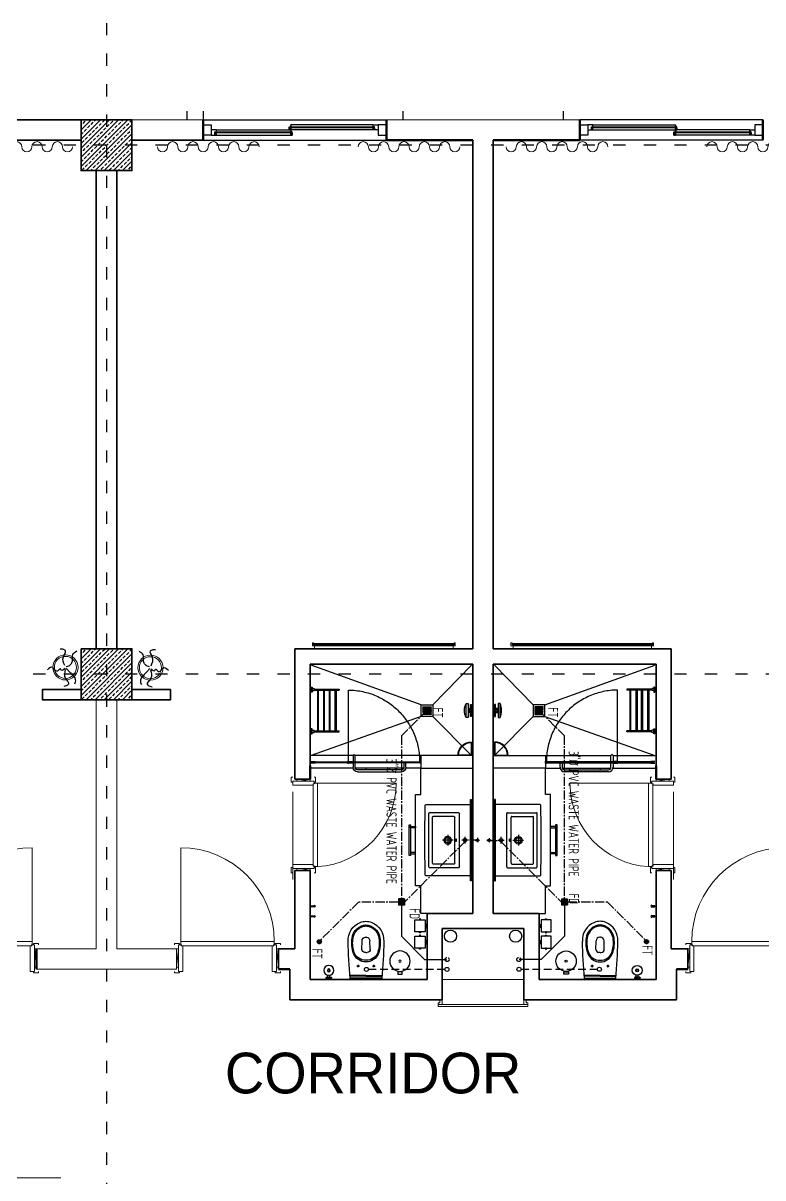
# Model space of a CAD drawing. Header units: millimetres. Extents: x 626118 to 667468, y 4481694 to 4492717.
# Drawn here: x 655241 to 655968, y 4490944 to 4492079 of the extents above; entities that cross this region are included whole.
import ezdxf

# ---------------------------------------------------------------- set-up
doc = ezdxf.new("R2010")
doc.units = ezdxf.units.MM
for name, pattern in [('ACAD_ISO03W100', [30, 12, -18]), ('CENTER2', [1.125, 0.75, -0.125, 0.125, -0.125]), ('DUZ', [500, 500]), ('HIDDEN', [0.375, 0.25, -0.125]), ('HIDDEN2', [0.1875, 0.125, -0.0625])]:
    doc.linetypes.add(name, pattern=pattern)
doc.layers.get('0').update_dxf_attribs({"color": 1, "linetype": 'DUZ'})
for name, color, linetype in [('0 MC MAHAL', 94, 'Continuous'), ('a_cam', 161, 'Continuous'), ('a_gorunus', 233, 'Continuous'), ('a_mobilya', 1, 'Continuous'), ('a_mobilya_tarama', 253, 'Continuous'), ('a_seramik', 241, 'Continuous'), ('a_seramik_tarama', 85, 'Continuous'), ('a_vitrifiye', 195, 'Continuous'), ('AGAC', 116, 'Continuous'), ('banyo_tar', 143, 'Continuous'), ('DR-SOIL PIPE', 6, 'HIDDEN'), ('DR-TEXT', 3, 'Continuous'), ('DR-WASTE PIPE', 5, 'CENTER2'), ('KOLTAR_F', 145, 'Continuous'), ('PEN', 161, 'Continuous'), ('PLUM FIT', 7, 'Continuous'), ('söve', 26, 'DUZ'), ('TESİSAT', 57, 'Continuous')]:
    doc.layers.add(name, color=color, linetype=linetype)
for name, color, linetype, lineweight in [('cam', 143, 'Continuous', 20), ('DUV', 220, 'Continuous', 50), ('DUVAR', 7, 'Continuous', 35), ('FE_MOBTEF.2', 33, 'Continuous', 18), ('FE_PERDE', 205, 'Continuous', 15), ('gor25', 142, 'Continuous', 25), ('iç duvar', 7, 'Continuous', 50), ('KAPEN', 151, 'Continuous', 9), ('KOLON_F', 3, 'Continuous', 35), ('sabt_tef', 181, 'Continuous', 30)]:
    doc.layers.add(name, color=color, linetype=linetype, lineweight=lineweight)
doc.styles.add('din.shx', font='din.shx', dxfattribs={"width": 0.7})

# ---------------------------------------------------------------- blocks, each defined once
blk = doc.blocks.new('K210')
for p, q in [((0.04, 0.985), (0.04, 0.032)), ((0.04, 0.032), (0.047, 0.032)), ((0.047, 0.032), (0.047, 0.022)), ((0.047, 0.022), (0.953, 0.022)), ((0.953, 0.032), (0.96, 0.032)), ((0.953, 0.022), (0.953, 0.032)), ((0.96, 0.032), (0.96, 0.065))]:
    blk.add_line(p, q)
for points in [[(-0.02, 0.03), (-0.02, 0.045), (0.03, 0.045), (0.03, 0.03)], [(0.04, 0.065), (0.96, 0.065)], [(1.02, 0.03), (1.02, 0.045), (0.97, 0.045), (0.97, 0.03)], [(0.02, -0.19), (0, -0.19), (0.02, -0.01), (0, -0.01)], [(0.98, -0.19), (1, -0.19), (0.98, -0.01), (1, -0.01)], [(-0.02, -0.23), (-0.02, -0.245), (0.03, -0.245), (0.03, -0.23)], [(1.02, -0.23), (1.02, -0.245), (0.97, -0.245), (0.97, -0.23)]]:
    blk.add_lwpolyline(points)
for points in [[(0.02, 0.03), (0.045, 0.03), (0.045, 0.02), (0.06, 0.02), (0.06, -0.23), (0.02, -0.23)], [(0.98, 0.03), (0.955, 0.03), (0.955, 0.02), (0.94, 0.02), (0.94, -0.23), (0.98, -0.23)]]:
    blk.add_lwpolyline(points, close=True)
blk.add_arc((0.04, 0.065), 0.92, 0, 90)
blk = doc.blocks.new('GEN_BLOCK00601')
at = {"linetype": 'Continuous', "ltscale": 50}
for centre, start, end in [((50, 50), 0, 180), ((150, 50), 180, 0), ((250, 50), 0, 180), ((350, 50), 180, 0), ((450, 50), 0, 180), ((550, 50), 180, 0), ((650, 50), 0, 180), ((750, 50), 180, 0), ((850, 50), 0, 180), ((950, 50), 180, 0)]:
    blk.add_arc(centre, 50, start, end, dxfattribs=at)
for tag in ['FLOOR', 'Sfb']:
    blk.add_attdef(tag, (0, 0), '', height=1)
blk = doc.blocks.new('new block')
at = {"layer": 'KAPEN'}
for p, q in [((105202.053, 48261.86), (105202.02, 48261.86)), ((105202.053, 48261.853), (105202.053, 48261.86)), ((105202.063, 48261.853), (105202.053, 48261.853)), ((105202.063, 48261.047), (105202.063, 48261.853)), ((105201.25, 48261.04), (105202.053, 48261.04)), ((105202.053, 48261.047), (105202.063, 48261.047)), ((105202.053, 48261.04), (105202.053, 48261.047))]:
    blk.add_line(p, q, dxfattribs=at)
for points in [[(105202.055, 48261.92), (105202.04, 48261.92), (105202.04, 48261.87), (105202.055, 48261.87)], [(105202.265, 48261.92), (105202.28, 48261.92), (105202.28, 48261.87), (105202.265, 48261.87)], [(105202.02, 48261.04), (105202.02, 48261.86)], [(105202.225, 48261.88), (105202.225, 48261.9), (105202.095, 48261.88), (105202.095, 48261.9)], [(105202.055, 48260.98), (105202.04, 48260.98), (105202.04, 48261.03), (105202.055, 48261.03)], [(105202.225, 48261.02), (105202.225, 48261), (105202.095, 48261.02), (105202.095, 48261)], [(105202.265, 48260.98), (105202.28, 48260.98), (105202.28, 48261.03), (105202.265, 48261.03)]]:
    blk.add_lwpolyline(points, dxfattribs=at)
for points in [[(105202.055, 48261.88), (105202.055, 48261.855), (105202.065, 48261.855), (105202.065, 48261.84), (105202.265, 48261.84), (105202.265, 48261.88)], [(105202.055, 48261.02), (105202.055, 48261.045), (105202.065, 48261.045), (105202.065, 48261.06), (105202.265, 48261.06), (105202.265, 48261.02)]]:
    blk.add_lwpolyline(points, close=True, dxfattribs=at)
blk.add_arc((105202.071, 48261.04), 0.822, 93.6023, 180, dxfattribs=at)
blk = doc.blocks.new('rgtkjıtdkfgölv')
at = {"layer": 'FE_MOBTEF.2'}
for p, q in [((104445.908, 48877.932), (104445.888, 48877.932)), ((104445.888, 48877.932), (104445.888, 48877.902)), ((104445.888, 48877.902), (104445.898, 48877.902)), ((104445.898, 48877.914), (104445.898, 48877.922)), ((104445.898, 48877.922), (104447.278, 48877.922)), ((104445.898, 48877.922), (104445.908, 48877.922)), ((104445.898, 48877.902), (104445.898, 48877.922)), ((104445.898, 48877.908), (104445.898, 48877.914)), ((104445.898, 48877.914), (104447.278, 48877.914)), ((104447.278, 48877.914), (104445.898, 48877.914)), ((104447.278, 48877.908), (104445.898, 48877.908)), ((104445.908, 48877.932), (104445.908, 48877.962)), ((104445.908, 48877.922), (104445.908, 48877.932)), ((104447.261, 48877.932), (104445.914, 48877.932)), ((104447.268, 48877.932), (104447.268, 48877.962)), ((104447.268, 48877.932), (104447.288, 48877.932)), ((104447.268, 48877.922), (104447.268, 48877.932)), ((104447.278, 48877.922), (104447.268, 48877.922)), ((104447.278, 48877.902), (104447.278, 48877.922)), ((104447.278, 48877.922), (104447.278, 48877.914)), ((104447.278, 48877.914), (104447.278, 48877.908)), ((104447.288, 48877.902), (104447.278, 48877.902)), ((104447.288, 48877.932), (104447.288, 48877.902))]:
    blk.add_line(p, q, dxfattribs=at)
blk = doc.blocks.new('urejjnjf')
at = {"layer": 'sabt_tef'}
for p, q in [((104450.066, 49042.304), (104449.756, 49042.304)), ((104449.911, 49042.284), (104449.756, 49042.284)), ((104449.911, 49042.276), (104449.756, 49042.276)), ((104449.911, 49042.284), (104450.066, 49042.284)), ((104449.911, 49042.276), (104450.066, 49042.276)), ((104449.846, 49042.184), (104449.822, 49042.184)), ((104449.834, 49042.195), (104449.834, 49042.184)), ((104449.834, 49042.173), (104449.834, 49042.184)), ((104449.976, 49042.184), (104450.001, 49042.184)), ((104449.989, 49042.195), (104449.989, 49042.184)), ((104449.989, 49042.173), (104449.989, 49042.184)), ((104449.87, 49042.02), (104449.872, 49041.935)), ((104449.911, 49042.051), (104449.9, 49042.051)), ((104449.911, 49042.051), (104449.923, 49042.051)), ((104449.953, 49042.02), (104449.95, 49041.935)), ((104449.911, 49041.901), (104449.907, 49041.901)), ((104449.907, 49041.901), (104449.911, 49041.901)), ((104449.915, 49041.901), (104449.911, 49041.901)), ((104449.911, 49041.901), (104449.915, 49041.901))]:
    blk.add_line(p, q, dxfattribs=at)
for centre, major_axis, start_param, end_param in [((104454.736, 49041.852), (3.536, 3.536), 2.265542, 2.338186), ((104445.087, 49041.852), (-3.536, 3.536), 3.944999, 4.017643), ((104449.911, 49042.014), (0.0919, 0.0919), 0.785398, 1.997007), ((104449.9, 49042.015), (-0.0778, 0.0778), -0.884575, 0.555132), ((104449.834, 49042.184), (-0.0053, 0.0053), 3.926991, 7.068583), ((104449.834, 49042.184), (0.0053, 0.0053), 2.356194, 5.497787), ((104449.911, 49042.014), (-0.0919, 0.0919), 4.286178, 5.497787), ((104449.922, 49042.015), (0.0778, 0.0778), 5.728053, 7.16776), ((104449.989, 49042.184), (-0.0053, 0.0053), 3.926991, 7.068583), ((104449.989, 49042.184), (0.0053, 0.0053), 2.356194, 5.497787), ((104450.07, 49041.955), (0.212, 0.212), 1.997007, 2.51551), ((104450.07, 49041.955), (0.205, 0.205), 2.057267, 2.51551), ((104449.9, 49042.021), (0.0212, 0.0212), 0.785398, 2.385987), ((104449.923, 49042.021), (-0.0212, 0.0212), 3.897198, 5.497787), ((104449.752, 49041.955), (0.205, 0.205), 5.338472, 5.796715), ((104449.752, 49041.955), (0.212, 0.212), 5.338472, 5.856974), ((104449.926, 49041.931), (-0.134, 0.134), 0.731068, 1.971798), ((104449.926, 49041.931), (0.109, 0.109), 2.51551, 3.542594), ((104449.926, 49041.931), (-0.102, 0.102), 0.944713, 1.971798), ((104449.907, 49041.936), (-0.0247, 0.0247), 0.815191, 2.356194), ((104449.915, 49041.936), (0.0247, 0.0247), 3.926991, 5.467994), ((104449.896, 49041.931), (-0.102, 0.102), 2.740591, 3.767676), ((104449.896, 49041.931), (-0.109, 0.109), 2.740591, 3.767676), ((104449.896, 49041.931), (0.134, 0.134), 4.311388, 5.552117), ((104449.911, 49041.894), (0.0806, 0.0806), 3.542594, 3.926991), ((104449.911, 49041.894), (0.0735, 0.0735), 3.542594, 3.926991), ((104449.911, 49041.894), (-0.0735, 0.0735), 2.356194, 2.740591), ((104449.911, 49041.894), (-0.0806, 0.0806), 2.356194, 2.740591), ((104449.911, 49041.894), (0.106, 0.106), 3.542594, 3.926991), ((104449.911, 49041.894), (-0.106, 0.106), 2.356194, 2.740591)]:
    blk.add_ellipse(centre, major_axis=major_axis, ratio=1, start_param=start_param, end_param=end_param, dxfattribs=at)
blk = doc.blocks.new('sj4rıekfsdöşlçdoeköd')
blk.add_line((104449.338, 48901.752), (104449.338, 48901.767))
at = {"layer": 'a_cam'}
for p, q in [((104448.32, 48901.126), (104448.32, 48901.118)), ((104448.668, 48901.126), (104448.32, 48901.126)), ((104448.32, 48901.118), (104448.668, 48901.118)), ((104448.668, 48901.118), (104448.668, 48901.126)), ((104448.686, 48901.126), (104448.686, 48901.118)), ((104449.378, 48901.126), (104448.686, 48901.126)), ((104448.686, 48901.118), (104449.378, 48901.118)), ((104449.378, 48901.118), (104449.378, 48901.126))]:
    blk.add_line(p, q, dxfattribs=at)
at = {"layer": 'a_gorunus'}
for p, q in [((104448.724, 48901.18), (104448.312, 48901.18)), ((104449.221, 48901.18), (104448.746, 48901.18)), ((104449.388, 48901.18), (104449.242, 48901.18)), ((104448.723, 48901.056), (104448.312, 48901.056)), ((104449.388, 48901.056), (104448.743, 48901.056))]:
    blk.add_line(p, q, dxfattribs=at)
at = {"layer": 'a_mobilya'}
for p, q in [((104448.723, 48901.126), (104448.723, 48901.17)), ((104448.743, 48901.17), (104448.743, 48901.126)), ((104448.768, 48901.215), (104449.198, 48901.215)), ((104449.198, 48901.195), (104448.768, 48901.195)), ((104449.223, 48901.126), (104449.223, 48901.17)), ((104449.243, 48901.17), (104449.243, 48901.126)), ((104448.723, 48901.055), (104448.723, 48901.118)), ((104448.743, 48901.118), (104448.743, 48901.055))]:
    blk.add_line(p, q, dxfattribs=at)
for centre, major_axis, start_param, end_param in [((104448.768, 48901.17), (0.0318, 0.0318), 0.785398, 2.356194), ((104448.768, 48901.17), (0.0177, 0.0177), 0.785398, 2.356194), ((104449.198, 48901.17), (-0.0318, 0.0318), 3.926991, 5.497787), ((104449.198, 48901.17), (-0.0177, 0.0177), 3.926991, 5.497787), ((104448.733, 48901.055), (0.00707, 0.00707), 2.356194, 5.497787)]:
    blk.add_ellipse(centre, major_axis=major_axis, ratio=1, start_param=start_param, end_param=end_param, dxfattribs=at)
at = {"layer": 'a_mobilya_tarama', "linetype": 'HIDDEN2', "ltscale": 200}
for p, q in [((104449.393, 48900.67), (104448.312, 48901.056)), ((104449.508, 48900.67), (104449.888, 48901.056)), ((104449.41, 48900.626), (104449.41, 48900.621)), ((104449.49, 48900.626), (104449.41, 48900.626)), ((104449.41, 48900.621), (104449.49, 48900.621)), ((104449.41, 48900.603), (104449.41, 48900.598)), ((104449.49, 48900.603), (104449.41, 48900.603)), ((104449.41, 48900.598), (104449.49, 48900.598)), ((104449.41, 48900.592), (104449.41, 48900.587)), ((104449.49, 48900.592), (104449.41, 48900.592)), ((104449.41, 48900.587), (104449.49, 48900.587)), ((104449.41, 48900.58), (104449.41, 48900.575)), ((104449.49, 48900.58), (104449.41, 48900.58)), ((104449.41, 48900.575), (104449.49, 48900.575)), ((104449.411, 48900.65), (104449.411, 48900.645)), ((104449.491, 48900.65), (104449.411, 48900.65)), ((104449.411, 48900.645), (104449.491, 48900.645)), ((104449.411, 48900.638), (104449.411, 48900.633)), ((104449.491, 48900.638), (104449.411, 48900.638)), ((104449.411, 48900.633), (104449.491, 48900.633)), ((104449.411, 48900.615), (104449.411, 48900.61)), ((104449.491, 48900.615), (104449.411, 48900.615)), ((104449.411, 48900.61), (104449.491, 48900.61)), ((104449.49, 48900.621), (104449.49, 48900.626)), ((104449.49, 48900.598), (104449.49, 48900.603)), ((104449.49, 48900.587), (104449.49, 48900.592)), ((104449.49, 48900.575), (104449.49, 48900.58)), ((104449.491, 48900.645), (104449.491, 48900.65)), ((104449.491, 48900.633), (104449.491, 48900.638)), ((104449.491, 48900.61), (104449.491, 48900.615)), ((104449.393, 48900.555), (104448.312, 48900.168)), ((104449.508, 48900.555), (104449.888, 48900.168))]:
    blk.add_line(p, q, dxfattribs=at)
at = {"layer": 'a_seramik'}
for p, q in [((104449.388, 48902.606), (104449.388, 48902.337)), ((104449.45, 48902.606), (104449.388, 48902.606)), ((104449.338, 48902.337), (104449.338, 48901.437)), ((104449.388, 48902.337), (104449.338, 48902.337)), ((104449.338, 48901.437), (104449.388, 48901.437)), ((104449.388, 48901.437), (104449.388, 48901.18)), ((104449.388, 48901.18), (104449.9, 48901.18)), ((104449.388, 48901.056), (104449.388, 48901.18)), ((104449.9, 48901.056), (104449.388, 48901.056))]:
    blk.add_line(p, q, dxfattribs=at)
at = {"layer": 'a_seramik_tarama'}
for p, q in [((104448.85, 48901.18), (104448.85, 48901.195)), ((104449.15, 48901.18), (104449.15, 48901.195))]:
    blk.add_line(p, q, dxfattribs=at)
at = {"layer": 'a_vitrifiye'}
for p, q in [((104449.888, 48901.487), (104449.888, 48902.287)), ((104448.352, 48901.129), (104448.312, 48901.129)), ((104448.312, 48901.114), (104448.352, 48901.114)), ((104448.315, 48901.126), (104448.352, 48901.126)), ((104448.352, 48901.117), (104448.315, 48901.117)), ((104448.352, 48901.126), (104448.352, 48901.129)), ((104448.352, 48901.114), (104448.352, 48901.117)), ((104448.668, 48901.129), (104448.678, 48901.129)), ((104448.668, 48901.114), (104448.668, 48901.129)), ((104448.678, 48901.114), (104448.668, 48901.114)), ((104448.678, 48901.129), (104448.678, 48901.114)), ((104448.678, 48901.114), (104448.718, 48901.114)), ((104448.681, 48901.117), (104448.681, 48901.126)), ((104448.681, 48901.126), (104448.718, 48901.126)), ((104448.718, 48901.117), (104448.681, 48901.117)), ((104449.378, 48901.129), (104449.378, 48901.114)), ((104449.378, 48901.129), (104449.378, 48901.114)), ((104449.388, 48901.129), (104449.378, 48901.129)), ((104449.378, 48901.114), (104449.388, 48901.114)), ((104449.388, 48901.129), (104449.388, 48901.114)), ((104449.388, 48901.114), (104449.388, 48901.129))]:
    blk.add_line(p, q, dxfattribs=at)
at = {"layer": 'a_vitrifiye', "linetype": 'HIDDEN', "ltscale": 10}
for p, q in [((104448.678, 48901.129), (104448.678, 48900.411)), ((104448.718, 48901.129), (104448.678, 48901.129))]:
    blk.add_line(p, q, dxfattribs=at)
at = {"layer": 'a_vitrifiye', "linetype": 'HIDDEN'}
for p, q in [((104448.718, 48901.129), (104448.718, 48901.126)), ((104448.718, 48901.114), (104448.718, 48901.117))]:
    blk.add_line(p, q, dxfattribs=at)
at = {"layer": 'a_vitrifiye', "linetype": 'HIDDEN', "ltscale": 10}
blk.add_ellipse((104448.672, 48901.117), major_axis=(-0.499, 0.499), ratio=1, start_param=2.364699, end_param=3.928437, dxfattribs=at)
at = {"layer": 'sabt_tef'}
for p, q in [((104448.457, 48903.238), (104448.457, 48903.244)), ((104448.512, 48903.244), (104448.457, 48903.244)), ((104448.512, 48903.238), (104448.457, 48903.238)), ((104448.46, 48903.234), (104448.46, 48903.238)), ((104448.46, 48903.234), (104448.509, 48903.234)), ((104448.475, 48903.232), (104448.475, 48903.214)), ((104448.495, 48903.232), (104448.495, 48903.214)), ((104448.509, 48903.234), (104448.509, 48903.238)), ((104448.512, 48903.238), (104448.512, 48903.244)), ((104449.162, 48903.202), (104449.205, 48903.202)), ((104449.162, 48903.181), (104449.162, 48903.202)), ((104449.205, 48903.181), (104449.162, 48903.181)), ((104449.205, 48903.202), (104449.205, 48903.181)), ((104449.375, 48902.959), (104449.375, 48902.949)), ((104449.385, 48902.959), (104449.375, 48902.959)), ((104449.385, 48902.949), (104449.385, 48902.959)), ((104449.43, 48902.949), (104449.33, 48902.949)), ((104449.33, 48902.949), (104449.33, 48902.829)), ((104449.375, 48902.949), (104449.385, 48902.949)), ((104449.43, 48902.829), (104449.43, 48902.949)), ((104449.43, 48902.892), (104449.435, 48902.892)), ((104449.435, 48902.887), (104449.43, 48902.887)), ((104449.435, 48902.904), (104449.445, 48902.904)), ((104449.435, 48902.874), (104449.435, 48902.904)), ((104449.435, 48902.892), (104449.435, 48902.887)), ((104449.445, 48902.874), (104449.435, 48902.874)), ((104449.445, 48902.904), (104449.445, 48902.874)), ((104449.33, 48902.829), (104449.43, 48902.829)), ((104449.43, 48902.789), (104449.33, 48902.789)), ((104449.33, 48902.789), (104449.33, 48902.669)), ((104449.375, 48902.829), (104449.385, 48902.829)), ((104449.375, 48902.819), (104449.375, 48902.829)), ((104449.385, 48902.819), (104449.375, 48902.819)), ((104449.375, 48902.799), (104449.375, 48902.789)), ((104449.385, 48902.799), (104449.375, 48902.799)), ((104449.375, 48902.789), (104449.385, 48902.789)), ((104449.385, 48902.829), (104449.385, 48902.819)), ((104449.385, 48902.789), (104449.385, 48902.799)), ((104449.43, 48902.669), (104449.43, 48902.789)), ((104449.43, 48902.732), (104449.435, 48902.732)), ((104449.435, 48902.727), (104449.43, 48902.727)), ((104449.435, 48902.744), (104449.445, 48902.744)), ((104449.435, 48902.714), (104449.435, 48902.744)), ((104449.435, 48902.732), (104449.435, 48902.727)), ((104449.445, 48902.744), (104449.445, 48902.714)), ((104448.312, 48902.641), (104448.312, 48902.631)), ((104448.342, 48902.641), (104448.312, 48902.641)), ((104448.312, 48902.631), (104448.342, 48902.631)), ((104448.342, 48902.641), (104448.342, 48902.645)), ((104448.342, 48902.627), (104448.342, 48902.631)), ((104449.33, 48902.669), (104449.43, 48902.669)), ((104449.375, 48902.669), (104449.385, 48902.669)), ((104449.375, 48902.659), (104449.375, 48902.669)), ((104449.385, 48902.659), (104449.375, 48902.659)), ((104449.385, 48902.669), (104449.385, 48902.659)), ((104449.445, 48902.714), (104449.435, 48902.714)), ((104448.312, 48902.541), (104448.312, 48902.531)), ((104448.342, 48902.541), (104448.312, 48902.541)), ((104448.312, 48902.531), (104448.342, 48902.531)), ((104448.342, 48902.541), (104448.342, 48902.545)), ((104448.342, 48902.527), (104448.342, 48902.531)), ((104449.878, 48902.287), (104449.878, 48901.487)), ((104449.888, 48902.287), (104449.878, 48902.287)), ((104449.881, 48902.237), (104449.44, 48902.237)), ((104449.761, 48902.157), (104449.475, 48902.157)), ((104449.888, 48901.544), (104449.888, 48902.23)), ((104449.468, 48902.15), (104449.468, 48901.624)), ((104449.504, 48902.114), (104449.504, 48901.66)), ((104449.716, 48902.121), (104449.511, 48902.121)), ((104449.723, 48902.114), (104449.723, 48901.66)), ((104449.768, 48902.15), (104449.768, 48901.624)), ((104449.273, 48902.037), (104449.273, 48901.737)), ((104449.288, 48902.037), (104449.273, 48902.037)), ((104449.288, 48901.737), (104449.288, 48902.037)), ((104449.288, 48902.007), (104449.288, 48902.022)), ((104449.288, 48902.022), (104449.338, 48902.022)), ((104449.338, 48902.007), (104449.288, 48902.007)), ((104449.653, 48901.835), (104449.653, 48901.94)), ((104449.706, 48901.887), (104449.601, 48901.887)), ((104449.856, 48901.887), (104449.791, 48901.887)), ((104449.823, 48901.92), (104449.823, 48901.854)), ((104449.273, 48901.737), (104449.288, 48901.737)), ((104449.288, 48901.767), (104449.288, 48901.752)), ((104449.338, 48901.767), (104449.288, 48901.767)), ((104449.288, 48901.752), (104449.338, 48901.752)), ((104449.761, 48901.617), (104449.475, 48901.617)), ((104449.716, 48901.653), (104449.511, 48901.653)), ((104449.44, 48901.537), (104449.881, 48901.537)), ((104449.878, 48901.487), (104449.888, 48901.487)), ((104449.888, 48901.056), (104449.754, 48901.056)), ((104449.883, 48901.051), (104449.759, 48901.051)), ((104449.883, 48900.927), (104449.883, 48901.051)), ((104449.888, 48900.922), (104449.888, 48901.056)), ((104448.312, 48900.792), (104448.312, 48900.842)), ((104448.312, 48900.842), (104448.322, 48900.842)), ((104448.322, 48900.842), (104448.322, 48900.792)), ((104448.322, 48900.827), (104448.342, 48900.827)), ((104448.322, 48900.807), (104448.342, 48900.807)), ((104448.342, 48900.827), (104448.342, 48900.807)), ((104448.342, 48900.822), (104448.587, 48900.822)), ((104448.342, 48900.812), (104448.587, 48900.812)), ((104448.372, 48900.812), (104448.382, 48900.812)), ((104448.372, 48900.412), (104448.372, 48900.812)), ((104448.382, 48900.812), (104448.382, 48900.412)), ((104448.432, 48900.812), (104448.442, 48900.812)), ((104448.432, 48900.412), (104448.432, 48900.812)), ((104448.442, 48900.812), (104448.442, 48900.412)), ((104448.487, 48900.812), (104448.497, 48900.812)), ((104448.487, 48900.412), (104448.487, 48900.812)), ((104448.497, 48900.812), (104448.497, 48900.412)), ((104448.557, 48900.812), (104448.547, 48900.812)), ((104448.547, 48900.812), (104448.547, 48900.412)), ((104448.557, 48900.412), (104448.557, 48900.812)), ((104448.587, 48900.822), (104448.587, 48900.812)), ((104448.322, 48900.792), (104448.312, 48900.792)), ((104449.853, 48900.682), (104449.833, 48900.682)), ((104449.833, 48900.682), (104449.833, 48900.542)), ((104449.853, 48900.682), (104449.833, 48900.682)), ((104449.853, 48900.617), (104449.853, 48900.682)), ((104449.853, 48900.542), (104449.853, 48900.682)), ((104449.393, 48900.67), (104449.393, 48900.555)), ((104449.508, 48900.67), (104449.393, 48900.67)), ((104449.508, 48900.555), (104449.508, 48900.67)), ((104449.865, 48900.617), (104449.853, 48900.617)), ((104449.865, 48900.617), (104449.853, 48900.617)), ((104449.853, 48900.542), (104449.853, 48900.607)), ((104449.853, 48900.607), (104449.865, 48900.607)), ((104449.853, 48900.607), (104449.865, 48900.607)), ((104449.858, 48900.632), (104449.858, 48900.617)), ((104449.878, 48900.632), (104449.858, 48900.632)), ((104449.858, 48900.607), (104449.858, 48900.592)), ((104449.858, 48900.592), (104449.878, 48900.592)), ((104449.888, 48900.624), (104449.863, 48900.624)), ((104449.863, 48900.624), (104449.863, 48900.622)), ((104449.863, 48900.622), (104449.863, 48900.624)), ((104449.863, 48900.624), (104449.888, 48900.624)), ((104449.863, 48900.622), (104449.873, 48900.622)), ((104449.883, 48900.622), (104449.863, 48900.622)), ((104449.873, 48900.602), (104449.863, 48900.602)), ((104449.863, 48900.602), (104449.863, 48900.6)), ((104449.863, 48900.6), (104449.863, 48900.602)), ((104449.863, 48900.602), (104449.883, 48900.602)), ((104449.863, 48900.6), (104449.888, 48900.6)), ((104449.888, 48900.6), (104449.863, 48900.6)), ((104449.878, 48900.672), (104449.878, 48900.624)), ((104449.888, 48900.672), (104449.878, 48900.672)), ((104449.878, 48900.624), (104449.878, 48900.632)), ((104449.878, 48900.592), (104449.878, 48900.6)), ((104449.878, 48900.6), (104449.878, 48900.552)), ((104449.883, 48900.602), (104449.883, 48900.622)), ((104449.888, 48900.552), (104449.888, 48900.672)), ((104449.888, 48900.6), (104449.888, 48900.624)), ((104449.888, 48900.624), (104449.888, 48900.6)), ((104449.393, 48900.555), (104449.508, 48900.555)), ((104449.833, 48900.542), (104449.853, 48900.542)), ((104449.833, 48900.542), (104449.853, 48900.542)), ((104449.878, 48900.552), (104449.888, 48900.552)), ((104448.312, 48900.432), (104448.312, 48900.382)), ((104448.322, 48900.432), (104448.312, 48900.432)), ((104448.312, 48900.382), (104448.322, 48900.382)), ((104448.322, 48900.382), (104448.322, 48900.432)), ((104448.322, 48900.417), (104448.342, 48900.417)), ((104448.322, 48900.397), (104448.342, 48900.397)), ((104448.342, 48900.397), (104448.342, 48900.417)), ((104448.342, 48900.412), (104448.587, 48900.412)), ((104448.342, 48900.402), (104448.587, 48900.402)), ((104448.382, 48900.412), (104448.372, 48900.412)), ((104448.442, 48900.412), (104448.432, 48900.412)), ((104448.497, 48900.412), (104448.487, 48900.412)), ((104448.547, 48900.412), (104448.557, 48900.412)), ((104448.587, 48900.402), (104448.587, 48900.412))]:
    blk.add_line(p, q, dxfattribs=at)
for centre, major_axis, ratio, start_param, end_param in [((104448.485, 48903.166), (0.0346, 0.0346), 1, 0.785398, 7.068583), ((104448.485, 48903.166), (0.0099, 0.0099), 1, 0.785398, 7.068583), ((104448.485, 48903.166), (-0.00707, 0.00707), 1, -0.785398, 5.497787), ((104449.184, 48903.076), (-0.0708, 0.0708), 1, -0.785398, 5.497787), ((104449.184, 48903.076), (0.00765, 0.00765), 1, 0.785398, 7.068583), ((104448.342, 48902.636), (0.00636, 0.00636), 1, 3.926991, 7.068583), ((104448.342, 48902.536), (0.00636, 0.00636), 1, 3.926991, 7.068583), ((104461.193, 48901.887), (8.319, 8.319), 1, 2.327015, 2.385374), ((104449.44, 48902.23), (-0.00495, 0.00495), 1, -0.785398, 0.751244), ((104449.475, 48902.15), (-0.00495, 0.00495), 1, -0.785398, 0.785398), ((104449.761, 48902.15), (-0.00495, 0.00495), 1, 3.926991, 5.497787), ((104449.881, 48902.23), (-0.00495, 0.00495), 1, 3.926991, 5.497787), ((104449.511, 48902.114), (-0.00495, 0.00495), 1, -0.785398, 0.785398), ((104449.716, 48902.114), (-0.00495, 0.00495), 1, 3.926991, 5.497787), ((104449.653, 48901.887), (0.0265, 0.0265), 1, 3.926991, 10.210176), ((104449.653, 48901.887), (0.0184, 0.0184), 1, 3.926991, 10.210176), ((104449.737, 48901.887), (0, 0.0123), 0.321168, 0, 6.283185), ((104449.823, 48901.887), (0.0124, 0.0124), 1, 3.926991, 10.210176), ((104449.475, 48901.624), (0.00495, 0.00495), 1, 2.356194, 3.926991), ((104449.511, 48901.66), (0.00495, 0.00495), 1, 2.356194, 3.926991), ((104449.716, 48901.66), (0.00495, 0.00495), 1, 3.926991, 5.497787), ((104449.761, 48901.624), (0.00495, 0.00495), 1, 3.926991, 5.497787), ((104449.44, 48901.544), (-0.00495, 0.00495), 1, 0.819553, 2.356194), ((104449.881, 48901.544), (0.00495, 0.00495), 1, 3.926991, 5.497787), ((104449.884, 48901.052), (-0.0917, 0.0917), 1, 0.751374, 2.390218), ((104449.884, 48901.052), (-0.0882, 0.0882), 1, 0.790124, 2.351469), ((104449.989, 48900.612), (0.121, 0.121), 1, 1.934008, 2.778381), ((104449.989, 48900.612), (0.121, 0.121), 1, 1.934008, 2.778381), ((104449.873, 48900.612), (0.00707, 0.00707), 1, 0.785398, 7.068583), ((104449.873, 48900.612), (-0.00707, 0.00707), 1, -0.785398, 0.261799), ((104449.873, 48900.612), (0.00707, 0.00707), 1, 2.879793, 3.926991)]:
    blk.add_ellipse(centre, major_axis=major_axis, ratio=ratio, start_param=start_param, end_param=end_param, dxfattribs=at)
at = {"layer": '0 MC MAHAL'}
blk.add_blockref('urejjnjf', (-1.061, -139.06), dxfattribs=at)
blk = doc.blocks.new('FD')
at = {"layer": 'PLUM FIT'}
h = blk.add_hatch(dxfattribs=at)
h.set_pattern_fill('NET', color=56, scale=7.714286, angle=90, style=0)
h.set_pattern_definition([(90, (7609.1601, 24196.6292), (0.964285714, -1e-13), []), (360, (7609.1601, 24196.6292), (-1e-13, -0.964285714), [])])
h.paths.add_polyline_path([(-1.9, 0, 1), (1.9, 0, 1)])
at = {"layer": 'PLUM FIT', "color": 1}
for p, q in [((-2.9, 2.9), (2.9, 2.9)), ((-2.9, 2.9), (-2.9, -2.9)), ((2.9, 2.9), (2.9, -2.9)), ((-2.9, -2.9), (2.9, -2.9))]:
    blk.add_line(p, q, dxfattribs=at)
for radius in [2.89, 1.93]:
    blk.add_circle((0, 0), radius, dxfattribs=at)
blk = doc.blocks.new('A$C08e6b166')
at = {"layer": 'PLUM FIT'}
h = blk.add_hatch(dxfattribs=at)
h.set_pattern_fill('NET', color=56, scale=8, angle=180.0273, style=0)
h.set_pattern_definition([(180.0273206, (-24864.2387, 8035.8805), (-0.000476835, 0.999999887), []), (90.0273206, (-24864.2387, 8035.8805), (0.999999887, 0.000476835), [])])
h.paths.add_polyline_path([(232.3, 154.9, 1), (232.3, 158.9, 1)])
h = blk.add_hatch(dxfattribs=at)
h.set_pattern_fill('NET', color=56, scale=8, angle=180.0273, style=0)
h.set_pattern_definition([(180.0273206, (-25091.6204, 7930.2092), (-0.000476835, 0.999999887), []), (90.0273206, (-25091.6204, 7930.2092), (0.999999887, 0.000476835), [])])
h.paths.add_polyline_path([(4.9, 49.2, 1), (4.9, 53.2, 1)])
at = {"layer": 'DR-SOIL PIPE', "ltscale": 30}
blk.add_line((259.5, 33.6, 0), (259.5, 108.6, 0), dxfattribs=at)
at = {"layer": 'DR-SOIL PIPE', "linetype": 'Continuous', "ltscale": 20}
for centre in [(259.5, 110.6, 0), (259.5, 31.6, 0)]:
    blk.add_circle(centre, 2, dxfattribs=at)
at = {"layer": 'DR-WASTE PIPE', "ltscale": 12}
for p, q in [((193.3, 118.3, 0), (230.8, 155.8, 0)), ((193.3, 79.3, 0), (193.3, 118.3, 0)), ((4.9, 51, 0), (29.8, 76, 0)), ((29.8, 76, 0), (190.3, 76, 0)), ((132.8, 12.6, 0), (193.3, 73.1, 0)), ((132.8, 1.1, 0), (132.8, 12.6, 0))]:
    blk.add_line(p, q, dxfattribs=at)
at = {"layer": 'DR-WASTE PIPE', "linetype": 'Continuous', "ltscale": 12}
for p, q in [((196.3, 76.3, 0), (227.1, 76.3, 0)), ((249.8, 53.5, 0), (227.1, 76.3, 0)), ((249.8, 53.5, 0), (249.8, 31.8, 0))]:
    blk.add_line(p, q, dxfattribs=at)
at = {"layer": 'DR-WASTE PIPE', "color": 1, "linetype": 'CENTER2'}
for p, q in [((130.5, 2.2, 0), (135, 2.2, 0)), ((132.8, 4.5, 0), (132.8, 0, 0))]:
    blk.add_line(p, q, dxfattribs=at)
at = {"layer": 'DR-WASTE PIPE', "ltscale": 12}
blk.add_circle((249.9, 31.4, 0), 2, dxfattribs=at)
at = {"layer": 'DR-WASTE PIPE', "color": 1, "linetype": 'Continuous'}
blk.add_circle((132.8, 2.2, 0), 1.14, dxfattribs=at)
at = {"layer": 'PLUM FIT', "color": 1}
for centre in [(232.3, 156.9, 0), (4.9, 51.2)]:
    blk.add_circle(centre, 2, dxfattribs=at)
at = {"layer": 'DR-WASTE PIPE', "xscale": 1.037037037312984, "yscale": 1.037037037312984, "zscale": 1.037037037312984, "rotation": 90.02732063688403}
blk.add_blockref('FD', (193.3, 76.3, 0), dxfattribs=at)
at = {"layer": 'DR-TEXT', "char_height": 10, "width": 48.765, "attachment_point": 1, "rotation": 0.0273, "style": 'din.shx'}
for s, insert in [('FT', (235.8, 162.7, 11.1)), ('FD', (185, 90.6, 11.1)), ('FT', (2.1, 70, 11.1))]:
    blk.add_mtext(s, dxfattribs=dict(at, insert=insert))
at = {"layer": 'DR-TEXT', "insert": (168.3, 80.3), "char_height": 10, "width": 168.339, "attachment_point": 9, "style": 'din.shx'}
blk.add_mtext('3"%%C PVC WASTE WATER PIPE ', dxfattribs=at)
blk = doc.blocks.new('A$Ce8a2d78a')
at = {"layer": 'PLUM FIT'}
h = blk.add_hatch(dxfattribs=at)
h.set_pattern_fill('NET', color=56, scale=8, angle=180.0273, style=0)
h.set_pattern_definition([(180.0273206, (-25093.763, 8008.5444), (-0.000476835, 0.999999887), []), (90.0273206, (-25093.763, 8008.5444), (0.999999887, 0.000476835), [])])
h.paths.add_polyline_path([(2.8, 114.8, -1), (2.8, 110.8, -1)])
h = blk.add_hatch(dxfattribs=at)
h.set_pattern_fill('NET', color=56, scale=8, angle=180.0273, style=0)
h.set_pattern_definition([(180.0273206, (-24866.3813, 8114.2158), (-0.000476835, 0.999999887), []), (90.0273206, (-24866.3813, 8114.2158), (0.999999887, 0.000476835), [])])
h.paths.add_polyline_path([(230.2, 9.1, -1), (230.2, 5.1, -1)])
at = {"layer": 'DR-SOIL PIPE', "ltscale": 30}
blk.add_line((257.4, 130.5, 0), (257.4, 55.4, 0), dxfattribs=at)
at = {"layer": 'DR-SOIL PIPE', "linetype": 'Continuous', "ltscale": 20}
for centre in [(257.4, 132.5, 0), (257.4, 53.4, 0)]:
    blk.add_circle(centre, 2, dxfattribs=at)
at = {"layer": 'DR-WASTE PIPE', "color": 1, "linetype": 'CENTER2'}
for p, q in [((128.1, 162.4, 0), (132.6, 162.4, 0)), ((130.5, 160.2, 0), (130.5, 164.7, 0))]:
    blk.add_line(p, q, dxfattribs=at)
at = {"layer": 'DR-WASTE PIPE', "ltscale": 12}
for p, q in [((130.5, 163.6, 0), (130.5, 152.1, 0)), ((130.7, 151.4), (191.2, 90.9)), ((2.7, 113), (27.7, 88)), ((27.7, 88, 0), (188.1, 88, 0)), ((191.2, 84.8, 0), (191.2, 45.7, 0)), ((191.2, 45.7), (228.7, 8.2))]:
    blk.add_line(p, q, dxfattribs=at)
at = {"layer": 'DR-WASTE PIPE', "linetype": 'Continuous', "ltscale": 12}
for p, q in [((247.7, 110.5), (247.7, 132.2)), ((247.7, 110.5), (224.9, 87.8)), ((194.2, 87.8, 0), (224.9, 87.8, 0))]:
    blk.add_line(p, q, dxfattribs=at)
at = {"layer": 'DR-WASTE PIPE', "color": 1, "linetype": 'Continuous'}
blk.add_circle((130.5, 162.4, 0), 1.14, dxfattribs=at)
at = {"layer": 'DR-WASTE PIPE', "ltscale": 12}
blk.add_circle((247.7, 132.7, 0), 2, dxfattribs=at)
at = {"layer": 'PLUM FIT', "color": 1}
for centre in [(2.8, 112.8, 0), (230.2, 7.1, 0)]:
    blk.add_circle(centre, 2, dxfattribs=at)
at = {"layer": 'DR-WASTE PIPE', "xscale": -1.037037037312984, "yscale": 1.037037037312984, "zscale": 1.037037037312984, "rotation": 89.97267936311599}
blk.add_blockref('FD', (191.2, 87.8, 0), dxfattribs=at)
at = {"layer": 'DR-TEXT', "char_height": 10, "width": 48.765, "attachment_point": 1, "rotation": 0.0273, "style": 'din.shx'}
for s, insert in [('FT', (0, 128.7, 11.1)), ('FD', (197.3, 105.8, 11.1)), ('FT', (236.9, 10, 11.1))]:
    blk.add_mtext(s, dxfattribs=dict(at, insert=insert))
at = {"layer": 'DR-TEXT', "insert": (173.4, 73, 0), "char_height": 10, "width": 168.339, "attachment_point": 9, "style": 'din.shx'}
blk.add_mtext('3"%%C PVC WASTE WATER PIPE ', dxfattribs=at)

msp = doc.modelspace()

# ---------------------------------------------------------------- hatches: boundary and pattern name
at = {"layer": 'KOLTAR_F'}
h = msp.add_hatch(dxfattribs=at)
h.set_pattern_fill('ANSI33', color=256, style=0)
h.set_pattern_definition([(45, (-5285.81, -12428.142), (-4.4901280605, 4.4901280605), []), (45, (-5281.32, -12428.142), (-4.4901280605, 4.4901280605), [3.175, -1.5875])])
h.paths.add_polyline_path([(655297.67, 4491984.33), (655347.67, 4491984.33), (655347.67, 4491934.33), (655297.67, 4491934.33)])
h = msp.add_hatch(dxfattribs=at)
h.set_pattern_fill('ANSI33', color=256, style=0)
h.set_pattern_definition([(45, (-5285.81, -12948.142), (-4.4901280605, 4.4901280605), []), (45, (-5281.32, -12948.142), (-4.4901280605, 4.4901280605), [3.175, -1.5875])])
h.paths.add_polyline_path([(655297.67, 4491464.33), (655347.67, 4491464.33), (655347.67, 4491414.33), (655297.67, 4491414.33)])

# ---------------------------------------------------------------- linework, layer by layer
at = {"color": 232, "linetype": 'ACAD_ISO03W100'}
for p, q in [((655322.67, 4492079.33), (655322.67, 4488949.33)), ((657662.67, 4491959.33), (653722.67, 4491959.33)), ((657662.67, 4491439.33), (653722.67, 4491439.33))]:
    msp.add_line(p, q, dxfattribs=at)
at = {"layer": 'AGAC'}
for p, q in [((655417.67, 4491984.33), (655597.67, 4491984.33)), ((655967.67, 4491984.33), (655787.67, 4491984.33)), ((655417.67, 4491964.33), (655597.67, 4491964.33)), ((655967.67, 4491964.33), (655787.67, 4491964.33))]:
    msp.add_line(p, q, dxfattribs=at)
at = {"layer": 'banyo_tar', "ltscale": 0.01}
for points in [[(655281.79, 4491447.82), (655280.32, 4491456.57), (655282.34, 4491462.56), (655279.61, 4491463.97), (655277.25, 4491464)], [(655283.15, 4491446.84), (655287.58, 4491449.15), (655289.12, 4491452.52), (655289.53, 4491458.85), (655293.55, 4491462.22)], [(655365.07, 4491446.52), (655360.63, 4491448.83), (655359.1, 4491452.2), (655358.68, 4491458.53), (655354.66, 4491461.91)], [(655366.42, 4491447.51), (655367.9, 4491456.26), (655365.87, 4491462.25), (655368.61, 4491463.65), (655370.96, 4491463.68)], [(655281.91, 4491444.83), (655278.18, 4491443.41), (655277.53, 4491444.59), (655275.34, 4491442.94), (655273.98, 4491442.23), (655269.99, 4491446.09), (655264.76, 4491443.71)], [(655282.91, 4491445.3), (655284.74, 4491443.47), (655289.67, 4491438.1), (655290.68, 4491437), (655292.01, 4491431.4), (655291.19, 4491429.57)], [(655365.3, 4491444.99), (655363.47, 4491443.15), (655358.54, 4491437.79), (655357.53, 4491436.68), (655356.2, 4491431.09), (655357.03, 4491429.25)], [(655366.31, 4491444.51), (655370.03, 4491443.09), (655370.68, 4491444.28), (655372.87, 4491442.62), (655374.23, 4491441.91), (655378.22, 4491445.78), (655383.45, 4491443.39)], [(655282.14, 4491444.12), (655282.34, 4491435.25), (655285.45, 4491429.74), (655283.03, 4491427.85), (655280.72, 4491427.38)], [(655366.07, 4491443.8), (655365.88, 4491434.93), (655362.76, 4491429.43), (655365.18, 4491427.54), (655367.49, 4491427.06)]]:
    msp.add_spline(points, degree=3, dxfattribs=at)
at = {"layer": 'cam'}
for p, q in [((655429.17, 4491972.33), (655505.17, 4491972.33)), ((655429.17, 4491971.83), (655505.17, 4491971.83)), ((655429.17, 4491971.33), (655505.17, 4491971.33)), ((655586.17, 4491977.33), (655502.17, 4491977.33)), ((655586.17, 4491976.83), (655502.17, 4491976.83)), ((655586.17, 4491976.33), (655502.17, 4491976.33)), ((655799.17, 4491977.33), (655883.17, 4491977.33)), ((655799.17, 4491976.83), (655883.17, 4491976.83)), ((655799.17, 4491976.33), (655883.17, 4491976.33)), ((655956.17, 4491972.33), (655880.17, 4491972.33)), ((655956.17, 4491971.83), (655880.17, 4491971.83)), ((655956.17, 4491971.33), (655880.17, 4491971.33))]:
    msp.add_line(p, q, dxfattribs=at)
at = {"layer": 'DUV'}
for p, q in [((655417.67, 4491964.33), (655417.67, 4491984.33)), ((655597.67, 4491964.33), (655597.67, 4491984.33)), ((655787.67, 4491964.33), (655787.67, 4491984.33)), ((655967.67, 4491964.33), (655967.67, 4491984.33)), ((655597.67, 4491964.33), (655682.67, 4491964.33)), ((655787.67, 4491964.33), (655702.67, 4491964.33)), ((655522.67, 4491349.33), (655522.67, 4491336.33)), ((655862.67, 4491349.33), (655862.67, 4491336.33)), ((655253.78, 4491169.33), (655253.78, 4491149.33)), ((655491.56, 4491149.33), (655502.67, 4491149.33)), ((655893.78, 4491149.33), (655882.67, 4491149.33))]:
    msp.add_line(p, q, dxfattribs=at)
at = {"layer": 'DUVAR'}
for p, q in [((655227.67, 4491984.33), (655297.67, 4491984.33)), ((655417.67, 4491964.33), (655417.67, 4491984.33)), ((655597.67, 4491964.33), (655597.67, 4491984.33)), ((655787.67, 4491964.33), (655787.67, 4491984.33)), ((655967.67, 4491964.33), (655967.67, 4491984.33)), ((655227.67, 4491964.33), (655297.67, 4491964.33)), ((655417.67, 4491964.33), (655347.67, 4491964.33)), ((655682.67, 4491964.33), (655597.67, 4491964.33)), ((655682.67, 4491964.33), (655682.67, 4491464.33)), ((655702.67, 4491964.33), (655702.67, 4491464.33)), ((655702.67, 4491964.33), (655787.67, 4491964.33)), ((655312.67, 4491934.33), (655312.67, 4491464.33)), ((655332.67, 4491934.33), (655332.67, 4491464.33)), ((655507.67, 4491464.33), (655682.67, 4491464.33)), ((655507.67, 4491464.33), (655507.67, 4491336.33)), ((655877.67, 4491464.33), (655702.67, 4491464.33)), ((655877.67, 4491464.33), (655877.67, 4491336.33)), ((655522.67, 4491449.33), (655682.67, 4491449.33)), ((655522.67, 4491449.33), (655522.67, 4491336.33)), ((655682.67, 4491449.33), (655682.67, 4491204.33)), ((655702.67, 4491449.33), (655702.67, 4491204.33)), ((655862.67, 4491449.33), (655702.67, 4491449.33)), ((655862.67, 4491449.33), (655862.67, 4491336.33)), ((655522.67, 4491336.33), (655507.67, 4491336.33)), ((655862.67, 4491336.33), (655877.67, 4491336.33)), ((655507.67, 4491246.33), (655507.67, 4491169.33)), ((655507.67, 4491246.33), (655522.67, 4491246.33)), ((655522.67, 4491246.33), (655522.67, 4491139.33)), ((655862.67, 4491246.33), (655862.67, 4491139.33)), ((655877.67, 4491246.33), (655862.67, 4491246.33)), ((655877.67, 4491246.33), (655877.67, 4491169.33)), ((655682.67, 4491204.33), (655637.67, 4491204.33)), ((655637.67, 4491204.33), (655637.67, 4491139.33)), ((655702.67, 4491204.33), (655747.67, 4491204.33)), ((655747.67, 4491204.33), (655747.67, 4491139.33)), ((655732.67, 4491189.33), (655652.67, 4491189.33)), ((655652.67, 4491189.33), (655652.67, 4491119.33)), ((655652.67, 4491189.33), (655732.67, 4491189.33)), ((655732.67, 4491189.33), (655732.67, 4491119.33)), ((655491.56, 4491169.33), (655507.67, 4491169.33)), ((655491.56, 4491169.33), (655491.56, 4491149.33)), ((655893.78, 4491169.33), (655877.67, 4491169.33)), ((655893.78, 4491169.33), (655893.78, 4491149.33)), ((655502.67, 4491149.33), (655491.56, 4491149.33)), ((655502.67, 4491149.33), (655502.67, 4491119.33)), ((655637.67, 4491139.33), (655522.67, 4491139.33)), ((655747.67, 4491139.33), (655862.67, 4491139.33)), ((655882.67, 4491149.33), (655882.67, 4491119.33)), ((655882.67, 4491149.33), (655893.78, 4491149.33)), ((655652.67, 4491119.33), (655502.67, 4491119.33)), ((655732.67, 4491119.33), (655882.67, 4491119.33))]:
    msp.add_line(p, q, dxfattribs=at)
for points in [[(655297.67, 4491414.33), (655259.67, 4491414.33), (655259.67, 4491424.33), (655297.67, 4491424.33)], [(655347.67, 4491414.33), (655385.67, 4491414.33), (655385.67, 4491424.33), (655347.67, 4491424.33)]]:
    msp.add_lwpolyline(points, dxfattribs=at)
at = {"layer": 'FE_MOBTEF.2'}
for centre, radius in [((655282.34, 4491446.09), 12.34), ((655282.34, 4491446.09), 10.84), ((655365.88, 4491445.78), 12.34), ((655365.88, 4491445.78), 10.84)]:
    msp.add_circle(centre, radius, dxfattribs=at)
at = {"layer": 'gor25'}
for p, q in [((655584.67, 4491979.33), (655503.67, 4491979.33)), ((655800.67, 4491979.33), (655881.67, 4491979.33)), ((655430.67, 4491974.33), (655503.67, 4491974.33)), ((655430.67, 4491969.33), (655503.67, 4491969.33)), ((655584.67, 4491974.33), (655503.67, 4491974.33)), ((655800.67, 4491974.33), (655881.67, 4491974.33)), ((655954.67, 4491974.33), (655881.67, 4491974.33)), ((655954.67, 4491969.33), (655881.67, 4491969.33))]:
    msp.add_line(p, q, dxfattribs=at)
at = {"layer": 'iç duvar', "color": 7, "lineweight": 18}
for p, q in [((655417.67, 4491984.33), (655347.67, 4491984.33)), ((655597.67, 4491984.33), (655787.67, 4491984.33)), ((655787.67, 4491984.33), (655597.67, 4491984.33)), ((655312.67, 4491414.33), (655312.67, 4491169.33)), ((655332.67, 4491414.33), (655332.67, 4491169.33)), ((655253.78, 4491169.33), (655312.67, 4491169.33)), ((655391.56, 4491169.33), (655332.67, 4491169.33)), ((655391.56, 4491169.33), (655391.56, 4491149.33)), ((655253.78, 4491149.33), (655332.67, 4491149.33)), ((655391.56, 4491149.33), (655317.67, 4491149.33))]:
    msp.add_line(p, q, dxfattribs=at)
at = {"layer": 'iç duvar', "color": 252, "linetype": 'Continuous', "lineweight": 5, "true_color": 0x939598}
msp.add_line((655277.67, 4490944.33), (654907.67, 4490944.33), dxfattribs=at)
at = {"layer": 'KAPEN'}
for p, q in [((655505.67, 4491237.59), (655505.67, 4491323.79)), ((655879.67, 4491237.59), (655879.67, 4491323.79)), ((655652.67, 4491139.33), (655732.67, 4491139.33)), ((655732.67, 4491139.33), (655652.67, 4491139.33))]:
    msp.add_line(p, q, dxfattribs=at)
for points in [[(655652.67, 4491114.83), (655648.67, 4491114.83), (655648.67, 4491116.33), (655650.17, 4491116.33), (655650.17, 4491119.33), (655652.67, 4491119.33), (655652.67, 4491114.83)], [(655732.67, 4491114.83), (655736.67, 4491114.83), (655736.67, 4491116.33), (655735.17, 4491116.33), (655735.17, 4491119.33), (655732.67, 4491119.33), (655732.67, 4491114.83)]]:
    msp.add_lwpolyline(points, close=True, dxfattribs=at)
for points in [[(655692.67, 4491114.83), (655648.67, 4491114.83), (655648.67, 4491112.83), (655692.67, 4491112.83)], [(655692.67, 4491114.83), (655736.67, 4491114.83), (655736.67, 4491112.83), (655692.67, 4491112.83)]]:
    msp.add_lwpolyline(points, dxfattribs=at)
at = {"layer": 'KOLON_F'}
for points in [[(655297.67, 4491984.33), (655347.67, 4491984.33), (655347.67, 4491934.33), (655297.67, 4491934.33)], [(655297.67, 4491464.33), (655347.67, 4491464.33), (655347.67, 4491414.33), (655297.67, 4491414.33)]]:
    msp.add_lwpolyline(points, close=True, dxfattribs=at)
at = {"layer": 'PEN'}
for points in [[(655425.67, 4491979.33), (655425.67, 4491979.33), (655425.67, 4491969.33), (655417.67, 4491969.33), (655417.67, 4491969.33), (655417.67, 4491979.33), (655417.67, 4491979.33), (655417.67, 4491979.33), (655425.67, 4491979.33)], [(655503.67, 4491979.33), (655503.67, 4491979.33), (655503.67, 4491974.33), (655502.17, 4491974.33), (655502.17, 4491976.33), (655502.17, 4491977.33), (655503.67, 4491977.33), (655503.67, 4491979.33), (655503.67, 4491979.33)], [(655589.67, 4491979.33), (655589.67, 4491979.33), (655589.67, 4491974.33), (655586.17, 4491974.33), (655586.17, 4491976.33), (655586.17, 4491977.33), (655584.67, 4491977.33), (655584.67, 4491979.33), (655589.67, 4491979.33)], [(655589.67, 4491979.33), (655589.67, 4491979.33), (655589.67, 4491969.33), (655597.67, 4491969.33), (655597.67, 4491969.33), (655597.67, 4491979.33), (655597.67, 4491979.33), (655597.67, 4491979.33), (655589.67, 4491979.33)], [(655795.67, 4491979.33), (655795.67, 4491979.33), (655795.67, 4491969.33), (655787.67, 4491969.33), (655787.67, 4491969.33), (655787.67, 4491979.33), (655787.67, 4491979.33), (655787.67, 4491979.33), (655795.67, 4491979.33)], [(655795.67, 4491979.33), (655795.67, 4491979.33), (655795.67, 4491974.33), (655799.17, 4491974.33), (655799.17, 4491976.33), (655799.17, 4491977.33), (655800.67, 4491977.33), (655800.67, 4491979.33), (655795.67, 4491979.33)], [(655881.67, 4491979.33), (655881.67, 4491979.33), (655881.67, 4491974.33), (655883.17, 4491974.33), (655883.17, 4491976.33), (655883.17, 4491977.33), (655881.67, 4491977.33), (655881.67, 4491979.33), (655881.67, 4491979.33)], [(655959.67, 4491979.33), (655959.67, 4491979.33), (655959.67, 4491969.33), (655967.67, 4491969.33), (655967.67, 4491969.33), (655967.67, 4491979.33), (655967.67, 4491979.33), (655967.67, 4491979.33), (655959.67, 4491979.33)], [(655425.67, 4491974.33), (655425.67, 4491974.33), (655425.67, 4491969.33), (655429.17, 4491969.33), (655429.17, 4491971.33), (655429.17, 4491972.33), (655430.67, 4491972.33), (655430.67, 4491974.33), (655425.67, 4491974.33)], [(655429.17, 4491969.33), (655430.67, 4491969.33), (655430.67, 4491971.33), (655429.17, 4491971.33)], [(655502.17, 4491974.33), (655503.67, 4491974.33), (655503.67, 4491976.33), (655502.17, 4491976.33)], [(655503.67, 4491974.33), (655503.67, 4491974.33), (655503.67, 4491969.33), (655505.17, 4491969.33), (655505.17, 4491971.33), (655505.17, 4491972.33), (655503.67, 4491972.33), (655503.67, 4491974.33), (655503.67, 4491974.33)], [(655505.17, 4491969.33), (655503.67, 4491969.33), (655503.67, 4491971.33), (655505.17, 4491971.33)], [(655586.17, 4491974.33), (655584.67, 4491974.33), (655584.67, 4491976.33), (655586.17, 4491976.33)], [(655799.17, 4491974.33), (655800.67, 4491974.33), (655800.67, 4491976.33), (655799.17, 4491976.33)], [(655881.67, 4491974.33), (655881.67, 4491974.33), (655881.67, 4491969.33), (655880.17, 4491969.33), (655880.17, 4491971.33), (655880.17, 4491972.33), (655881.67, 4491972.33), (655881.67, 4491974.33), (655881.67, 4491974.33)], [(655880.17, 4491969.33), (655881.67, 4491969.33), (655881.67, 4491971.33), (655880.17, 4491971.33)], [(655883.17, 4491974.33), (655881.67, 4491974.33), (655881.67, 4491976.33), (655883.17, 4491976.33)], [(655959.67, 4491974.33), (655959.67, 4491974.33), (655959.67, 4491969.33), (655956.17, 4491969.33), (655956.17, 4491971.33), (655956.17, 4491972.33), (655954.67, 4491972.33), (655954.67, 4491974.33), (655959.67, 4491974.33)], [(655956.17, 4491969.33), (655954.67, 4491969.33), (655954.67, 4491971.33), (655956.17, 4491971.33)]]:
    msp.add_lwpolyline(points, close=True, dxfattribs=at)
at = {"layer": 'söve'}
for p, q in [((655401.54, 4491992.91), (655401.54, 4491984.33)), ((655417.67, 4491992.91), (655417.67, 4491984.33)), ((655613.8, 4491992.7), (655613.8, 4491984.33)), ((655771.54, 4491992.7), (655771.54, 4491984.33))]:
    msp.add_line(p, q, dxfattribs=at)
at = {"layer": 'TESİSAT', "color": 8}
for centre in [(655660.64, 4491181.9), (655724.7, 4491181.9)]:
    msp.add_circle(centre, 6, dxfattribs=at)

# ---------------------------------------------------------------- block references
at = {"yscale": 100, "zscale": 100, "rotation": 180}
for p, xscale in [((11175732.15, 9317436.28), 100), ((-9864346.82, 9317436.28), -100)]:
    msp.add_blockref('new block', p, dxfattribs=dict(at, xscale=xscale))
at = {"layer": '0 MC MAHAL', "yscale": 100, "zscale": 100, "rotation": 180}
for name, p, xscale in [('rgtkjıtdkfgölv', (-9789063.6, 9379260.52), -100), ('rgtkjıtdkfgölv', (11100448.94, 9379260.52), 100), ('sj4rıekfsdöşlçdoeköd', (-9789307.35, 9381464.93), -100), ('sj4rıekfsdöşlçdoeköd', (11100692.69, 9381464.93), 100)]:
    msp.add_blockref(name, p, dxfattribs=dict(at, xscale=xscale))
at = {"layer": 'FE_PERDE', "yscale": 0.10000020265579, "zscale": 0.10000020265579, "rotation": 180}
for p, xscale in [((655289.4, 4491962.83), 0.10000020265579), ((655372.67, 4491962.83), -0.10000020265579), ((656012.67, 4491962.83), 0.10000020265579)]:
    msp.add_blockref('GEN_BLOCK00601', p, dxfattribs=dict(at, xscale=xscale))
at = {"layer": 'FE_PERDE', "extrusion": (0, 0, -1), "yscale": 0.10000020265579, "zscale": -0.10000020265579, "rotation": 180}
for p, xscale in [((-655669.99, 4491962.83), -0.10000020265579), ((-655715.34, 4491962.83), 0.10000020265579)]:
    msp.add_blockref('GEN_BLOCK00601', p, dxfattribs=dict(at, xscale=xscale))
at = {"layer": 'iç duvar', "color": 1, "linetype": 'Continuous', "lineweight": 5, "rotation": 270}
for name, p in [('A$Ce8a2d78a', (655524.71, 4491406.67)), ('A$C08e6b166', (655696.43, 4491408.89))]:
    msp.add_blockref(name, p, dxfattribs=at)
at = {"layer": 'KAPEN', "yscale": 100, "zscale": 100}
for p, xscale in [((655253.78, 4491170.33), -100), ((655391.56, 4491170.33), 100), ((655993.78, 4491170.33), -100)]:
    msp.add_blockref('K210', p, dxfattribs=dict(at, xscale=xscale))

# ---------------------------------------------------------------- texts
at = {"insert": (655439.04, 4491067.38), "char_height": 40, "attachment_point": 1}
msp.add_mtext_dynamic_manual_height_columns('{\\fCentury Gothic|b0|i0|c162|p34;\\H1.00001x;\\C7;CORRIDOR}', width=451.7355, gutter_width=12.5, heights=[0], dxfattribs=at)

doc.saveas('drawing.dxf')
